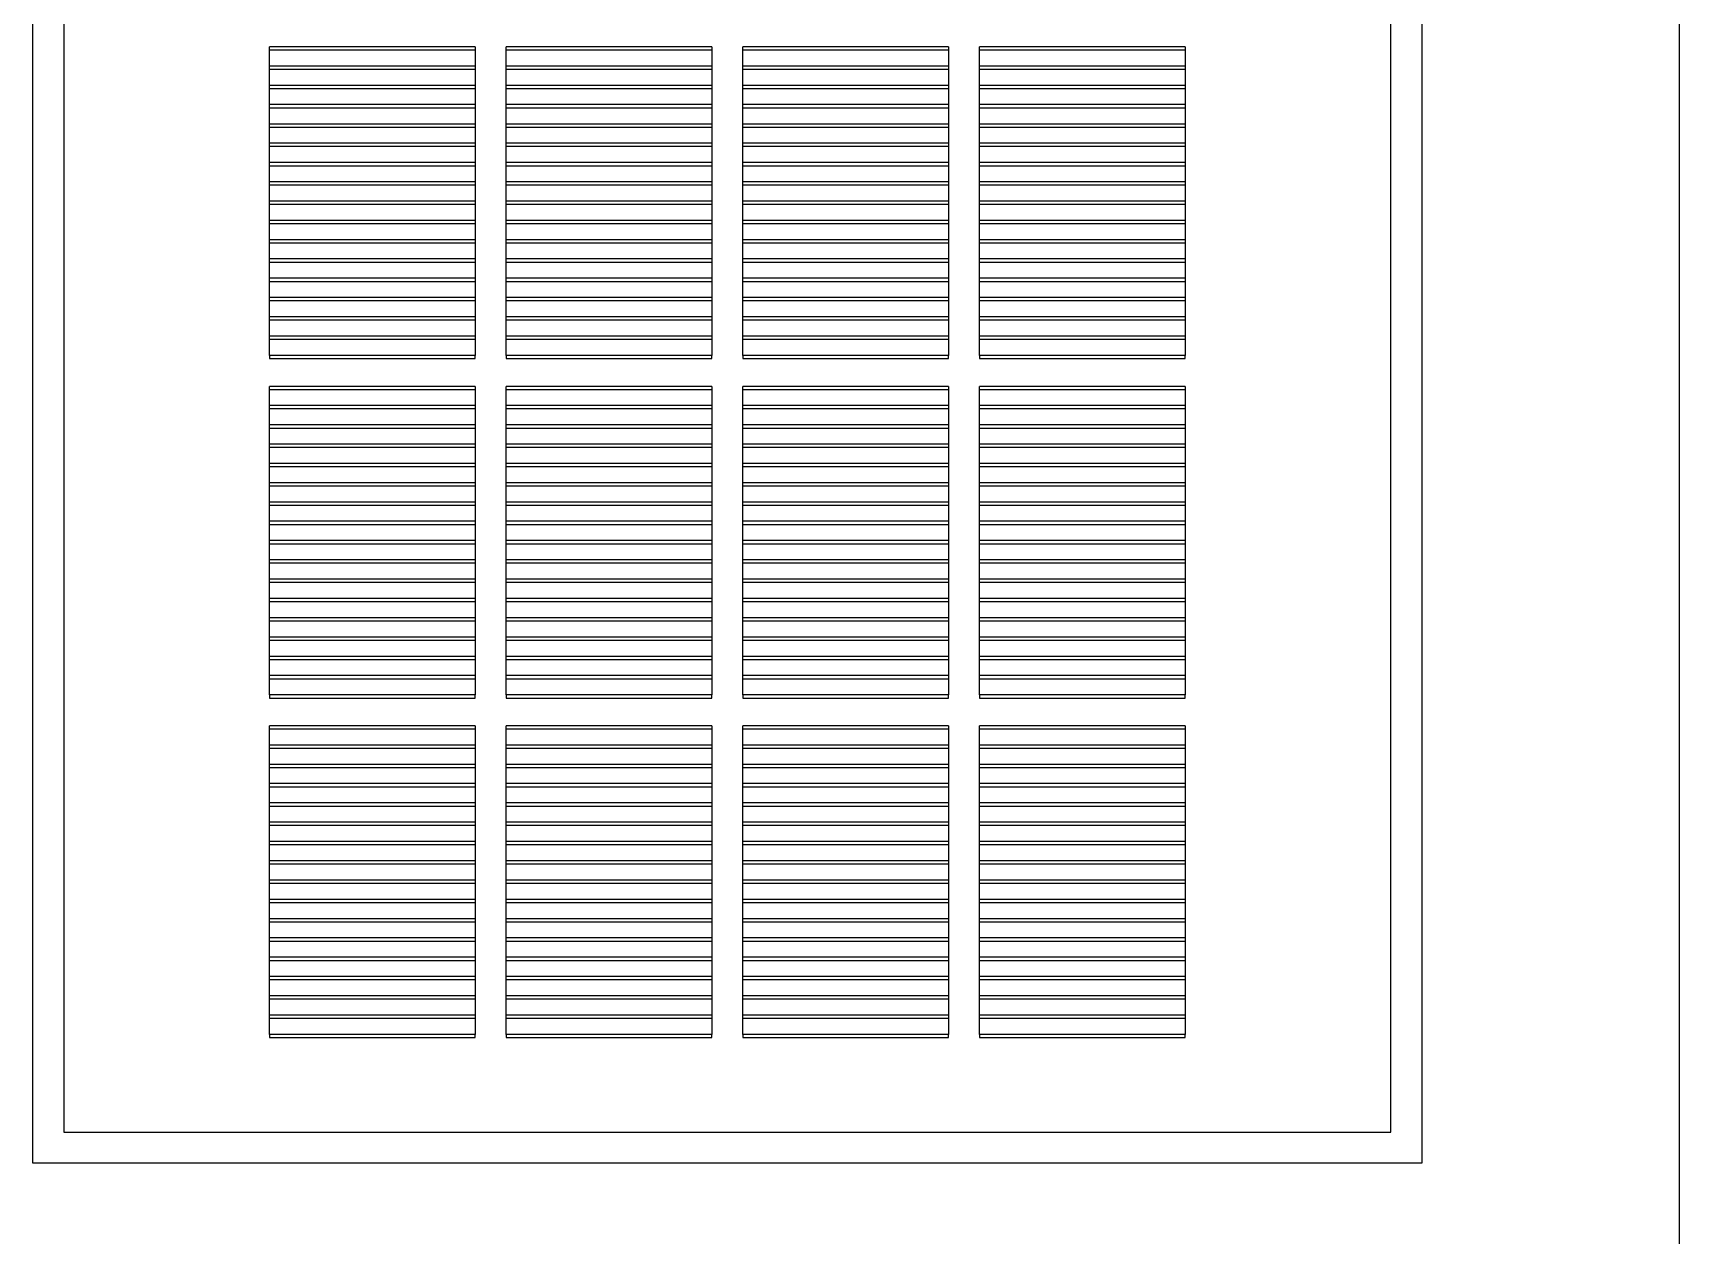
# Model space of a CAD drawing. Extents: x -35 to 41, y -65 to 61.
# Drawn here: x 0.91 to 16.91, y -22.19 to -10.51 of the extents above; entities that cross this region are included whole.
import ezdxf

# ---------------------------------------------------------------- set-up
doc = ezdxf.new("R2010")
doc.units = 0
doc.layers.get('0').update_dxf_attribs({"linetype": 'CONTINUOUS'})

msp = doc.modelspace()

# ---------------------------------------------------------------- linework, layer by layer
for p, q in [((16.911, 16.508), (16.911, -23.492)), ((0.911, -21.492), (0.911, 0.508)), ((14.411, 0.508), (14.411, -21.492)), ((1.211, 0.208), (1.211, -21.192)), ((14.111, -21.192), (14.111, 0.208)), ((5.211, -10.642), (3.211, -10.642)), ((3.211, -10.672), (3.211, -10.642)), ((3.211, -10.829), (3.211, -10.672)), ((3.211, -10.672), (5.211, -10.672)), ((5.211, -10.642), (5.211, -10.672)), ((5.211, -10.672), (5.211, -10.829)), ((5.511, -10.672), (5.511, -10.642)), ((7.511, -10.642), (5.511, -10.642)), ((5.511, -10.672), (7.511, -10.672)), ((5.511, -10.829), (5.511, -10.672)), ((7.511, -10.642), (7.511, -10.672)), ((7.511, -10.672), (7.511, -10.829)), ((9.811, -10.642), (7.811, -10.642)), ((7.811, -10.672), (7.811, -10.642)), ((7.811, -10.829), (7.811, -10.672)), ((7.811, -10.672), (9.811, -10.672)), ((9.811, -10.642), (9.811, -10.672)), ((9.811, -10.672), (9.811, -10.829)), ((12.111, -10.642), (10.111, -10.642)), ((10.111, -10.672), (10.111, -10.642)), ((10.111, -10.672), (12.111, -10.672)), ((10.111, -10.829), (10.111, -10.672)), ((12.111, -10.642), (12.111, -10.672)), ((12.111, -10.672), (12.111, -10.829)), ((3.211, -10.859), (3.211, -10.829)), ((5.211, -10.829), (3.211, -10.829)), ((3.211, -10.859), (5.211, -10.859)), ((3.211, -11.017), (3.211, -10.859)), ((5.211, -10.829), (5.211, -10.859)), ((5.211, -10.859), (5.211, -11.017)), ((5.511, -10.859), (5.511, -10.829)), ((7.511, -10.829), (5.511, -10.829)), ((5.511, -10.859), (7.511, -10.859)), ((5.511, -11.017), (5.511, -10.859)), ((7.511, -10.829), (7.511, -10.859)), ((7.511, -10.859), (7.511, -11.017)), ((9.811, -10.829), (7.811, -10.829)), ((7.811, -10.859), (7.811, -10.829)), ((7.811, -10.859), (9.811, -10.859)), ((7.811, -11.017), (7.811, -10.859)), ((9.811, -10.829), (9.811, -10.859)), ((9.811, -10.859), (9.811, -11.017)), ((12.111, -10.829), (10.111, -10.829)), ((10.111, -10.859), (10.111, -10.829)), ((10.111, -11.017), (10.111, -10.859)), ((10.111, -10.859), (12.111, -10.859)), ((12.111, -10.829), (12.111, -10.859)), ((12.111, -10.859), (12.111, -11.017)), ((5.211, -11.017), (3.211, -11.017)), ((3.211, -11.047), (3.211, -11.017)), ((5.211, -11.017), (5.211, -11.047)), ((5.511, -11.047), (5.511, -11.017)), ((7.511, -11.017), (5.511, -11.017)), ((7.511, -11.017), (7.511, -11.047)), ((7.811, -11.047), (7.811, -11.017)), ((9.811, -11.017), (7.811, -11.017)), ((9.811, -11.017), (9.811, -11.047)), ((12.111, -11.017), (10.111, -11.017)), ((10.111, -11.047), (10.111, -11.017)), ((12.111, -11.017), (12.111, -11.047)), ((3.211, -11.204), (3.211, -11.047)), ((3.211, -11.047), (5.211, -11.047)), ((5.211, -11.047), (5.211, -11.204)), ((5.511, -11.047), (7.511, -11.047)), ((5.511, -11.204), (5.511, -11.047)), ((7.511, -11.047), (7.511, -11.204)), ((7.811, -11.204), (7.811, -11.047)), ((7.811, -11.047), (9.811, -11.047)), ((9.811, -11.047), (9.811, -11.204)), ((10.111, -11.204), (10.111, -11.047)), ((10.111, -11.047), (12.111, -11.047)), ((12.111, -11.047), (12.111, -11.204)), ((3.211, -11.234), (3.211, -11.204)), ((5.211, -11.204), (3.211, -11.204)), ((3.211, -11.234), (5.211, -11.234)), ((3.211, -11.392), (3.211, -11.234)), ((5.211, -11.204), (5.211, -11.234)), ((5.211, -11.234), (5.211, -11.392)), ((7.511, -11.204), (5.511, -11.204)), ((5.511, -11.234), (5.511, -11.204)), ((5.511, -11.234), (7.511, -11.234)), ((5.511, -11.392), (5.511, -11.234)), ((7.511, -11.204), (7.511, -11.234)), ((7.511, -11.234), (7.511, -11.392)), ((9.811, -11.204), (7.811, -11.204)), ((7.811, -11.234), (7.811, -11.204)), ((7.811, -11.392), (7.811, -11.234)), ((7.811, -11.234), (9.811, -11.234)), ((9.811, -11.204), (9.811, -11.234)), ((9.811, -11.234), (9.811, -11.392)), ((10.111, -11.234), (10.111, -11.204)), ((12.111, -11.204), (10.111, -11.204)), ((10.111, -11.234), (12.111, -11.234)), ((10.111, -11.392), (10.111, -11.234)), ((12.111, -11.204), (12.111, -11.234)), ((12.111, -11.234), (12.111, -11.392)), ((5.211, -11.392), (3.211, -11.392)), ((3.211, -11.422), (3.211, -11.392)), ((3.211, -11.422), (5.211, -11.422)), ((3.211, -11.579), (3.211, -11.422)), ((5.211, -11.392), (5.211, -11.422)), ((5.211, -11.422), (5.211, -11.579)), ((7.511, -11.392), (5.511, -11.392)), ((5.511, -11.422), (5.511, -11.392)), ((5.511, -11.422), (7.511, -11.422)), ((5.511, -11.579), (5.511, -11.422)), ((7.511, -11.392), (7.511, -11.422)), ((7.511, -11.422), (7.511, -11.579)), ((7.811, -11.422), (7.811, -11.392)), ((9.811, -11.392), (7.811, -11.392)), ((7.811, -11.422), (9.811, -11.422)), ((7.811, -11.579), (7.811, -11.422)), ((9.811, -11.392), (9.811, -11.422)), ((9.811, -11.422), (9.811, -11.579)), ((10.111, -11.422), (10.111, -11.392)), ((12.111, -11.392), (10.111, -11.392)), ((10.111, -11.422), (12.111, -11.422)), ((10.111, -11.579), (10.111, -11.422)), ((12.111, -11.392), (12.111, -11.422)), ((12.111, -11.422), (12.111, -11.579)), ((3.211, -11.609), (3.211, -11.579)), ((5.211, -11.579), (3.211, -11.579)), ((3.211, -11.609), (5.211, -11.609)), ((3.211, -11.767), (3.211, -11.609)), ((5.211, -11.579), (5.211, -11.609)), ((5.211, -11.609), (5.211, -11.767)), ((7.511, -11.579), (5.511, -11.579)), ((5.511, -11.609), (5.511, -11.579)), ((5.511, -11.609), (7.511, -11.609)), ((5.511, -11.767), (5.511, -11.609)), ((7.511, -11.579), (7.511, -11.609)), ((7.511, -11.609), (7.511, -11.767)), ((7.811, -11.609), (7.811, -11.579)), ((9.811, -11.579), (7.811, -11.579)), ((7.811, -11.609), (9.811, -11.609)), ((7.811, -11.767), (7.811, -11.609)), ((9.811, -11.579), (9.811, -11.609)), ((9.811, -11.609), (9.811, -11.767)), ((10.111, -11.609), (10.111, -11.579)), ((12.111, -11.579), (10.111, -11.579)), ((10.111, -11.609), (12.111, -11.609)), ((10.111, -11.767), (10.111, -11.609)), ((12.111, -11.579), (12.111, -11.609)), ((12.111, -11.609), (12.111, -11.767)), ((5.211, -11.767), (3.211, -11.767)), ((3.211, -11.797), (3.211, -11.767)), ((3.211, -11.954), (3.211, -11.797)), ((3.211, -11.797), (5.211, -11.797)), ((5.211, -11.767), (5.211, -11.797)), ((5.211, -11.797), (5.211, -11.954)), ((7.511, -11.767), (5.511, -11.767)), ((5.511, -11.797), (5.511, -11.767)), ((5.511, -11.797), (7.511, -11.797)), ((5.511, -11.954), (5.511, -11.797)), ((7.511, -11.767), (7.511, -11.797)), ((7.511, -11.797), (7.511, -11.954)), ((9.811, -11.767), (7.811, -11.767)), ((7.811, -11.797), (7.811, -11.767)), ((7.811, -11.797), (9.811, -11.797)), ((7.811, -11.954), (7.811, -11.797)), ((9.811, -11.767), (9.811, -11.797)), ((9.811, -11.797), (9.811, -11.954)), ((12.111, -11.767), (10.111, -11.767)), ((10.111, -11.797), (10.111, -11.767)), ((10.111, -11.797), (12.111, -11.797)), ((10.111, -11.954), (10.111, -11.797)), ((12.111, -11.767), (12.111, -11.797)), ((12.111, -11.797), (12.111, -11.954)), ((3.211, -11.984), (3.211, -11.954)), ((5.211, -11.954), (3.211, -11.954)), ((3.211, -11.984), (5.211, -11.984)), ((3.211, -12.142), (3.211, -11.984)), ((5.211, -11.954), (5.211, -11.984)), ((5.211, -11.984), (5.211, -12.142)), ((7.511, -11.954), (5.511, -11.954)), ((5.511, -11.984), (5.511, -11.954)), ((5.511, -11.984), (7.511, -11.984)), ((5.511, -12.142), (5.511, -11.984)), ((7.511, -11.954), (7.511, -11.984)), ((7.511, -11.984), (7.511, -12.142)), ((9.811, -11.954), (7.811, -11.954)), ((7.811, -11.984), (7.811, -11.954)), ((7.811, -12.142), (7.811, -11.984)), ((7.811, -11.984), (9.811, -11.984)), ((9.811, -11.954), (9.811, -11.984)), ((9.811, -11.984), (9.811, -12.142)), ((12.111, -11.954), (10.111, -11.954)), ((10.111, -11.984), (10.111, -11.954)), ((10.111, -12.142), (10.111, -11.984)), ((10.111, -11.984), (12.111, -11.984)), ((12.111, -11.954), (12.111, -11.984)), ((12.111, -11.984), (12.111, -12.142)), ((3.211, -12.172), (3.211, -12.142)), ((5.211, -12.142), (3.211, -12.142)), ((5.211, -12.142), (5.211, -12.172)), ((7.511, -12.142), (5.511, -12.142)), ((5.511, -12.172), (5.511, -12.142)), ((7.511, -12.142), (7.511, -12.172)), ((7.811, -12.172), (7.811, -12.142)), ((9.811, -12.142), (7.811, -12.142)), ((9.811, -12.142), (9.811, -12.172)), ((10.111, -12.172), (10.111, -12.142)), ((12.111, -12.142), (10.111, -12.142)), ((12.111, -12.142), (12.111, -12.172)), ((3.211, -12.329), (3.211, -12.172)), ((3.211, -12.172), (5.211, -12.172)), ((5.211, -12.172), (5.211, -12.329)), ((5.511, -12.172), (7.511, -12.172)), ((5.511, -12.329), (5.511, -12.172)), ((7.511, -12.172), (7.511, -12.329)), ((7.811, -12.329), (7.811, -12.172)), ((7.811, -12.172), (9.811, -12.172)), ((9.811, -12.172), (9.811, -12.329)), ((10.111, -12.329), (10.111, -12.172)), ((10.111, -12.172), (12.111, -12.172)), ((12.111, -12.172), (12.111, -12.329)), ((3.211, -12.359), (3.211, -12.329)), ((5.211, -12.329), (3.211, -12.329)), ((3.211, -12.359), (5.211, -12.359)), ((3.211, -12.517), (3.211, -12.359)), ((5.211, -12.329), (5.211, -12.359)), ((5.211, -12.359), (5.211, -12.517)), ((7.511, -12.329), (5.511, -12.329)), ((5.511, -12.359), (5.511, -12.329)), ((5.511, -12.359), (7.511, -12.359)), ((5.511, -12.517), (5.511, -12.359)), ((7.511, -12.329), (7.511, -12.359)), ((7.511, -12.359), (7.511, -12.517)), ((7.811, -12.359), (7.811, -12.329)), ((9.811, -12.329), (7.811, -12.329)), ((7.811, -12.359), (9.811, -12.359)), ((7.811, -12.517), (7.811, -12.359)), ((9.811, -12.329), (9.811, -12.359)), ((9.811, -12.359), (9.811, -12.517)), ((10.111, -12.359), (10.111, -12.329)), ((12.111, -12.329), (10.111, -12.329)), ((10.111, -12.359), (12.111, -12.359)), ((10.111, -12.517), (10.111, -12.359)), ((12.111, -12.329), (12.111, -12.359)), ((12.111, -12.359), (12.111, -12.517)), ((3.211, -12.547), (3.211, -12.517)), ((5.211, -12.517), (3.211, -12.517)), ((3.211, -12.547), (5.211, -12.547)), ((3.211, -12.704), (3.211, -12.547)), ((5.211, -12.517), (5.211, -12.547)), ((5.211, -12.547), (5.211, -12.704)), ((5.511, -12.547), (5.511, -12.517)), ((7.511, -12.517), (5.511, -12.517)), ((5.511, -12.547), (7.511, -12.547)), ((5.511, -12.704), (5.511, -12.547)), ((7.511, -12.517), (7.511, -12.547)), ((7.511, -12.547), (7.511, -12.704)), ((7.811, -12.547), (7.811, -12.517)), ((9.811, -12.517), (7.811, -12.517)), ((7.811, -12.547), (9.811, -12.547)), ((7.811, -12.704), (7.811, -12.547)), ((9.811, -12.517), (9.811, -12.547)), ((9.811, -12.547), (9.811, -12.704)), ((10.111, -12.547), (10.111, -12.517)), ((12.111, -12.517), (10.111, -12.517)), ((10.111, -12.547), (12.111, -12.547)), ((10.111, -12.704), (10.111, -12.547)), ((12.111, -12.517), (12.111, -12.547)), ((12.111, -12.547), (12.111, -12.704)), ((3.211, -12.734), (3.211, -12.704)), ((5.211, -12.704), (3.211, -12.704)), ((3.211, -12.892), (3.211, -12.734)), ((3.211, -12.734), (5.211, -12.734)), ((5.211, -12.704), (5.211, -12.734)), ((5.211, -12.734), (5.211, -12.892)), ((5.511, -12.734), (5.511, -12.704)), ((7.511, -12.704), (5.511, -12.704)), ((5.511, -12.734), (7.511, -12.734)), ((5.511, -12.892), (5.511, -12.734)), ((7.511, -12.704), (7.511, -12.734)), ((7.511, -12.734), (7.511, -12.892)), ((9.811, -12.704), (7.811, -12.704)), ((7.811, -12.734), (7.811, -12.704)), ((7.811, -12.892), (7.811, -12.734)), ((7.811, -12.734), (9.811, -12.734)), ((9.811, -12.704), (9.811, -12.734)), ((9.811, -12.734), (9.811, -12.892)), ((12.111, -12.704), (10.111, -12.704)), ((10.111, -12.734), (10.111, -12.704)), ((10.111, -12.892), (10.111, -12.734)), ((10.111, -12.734), (12.111, -12.734)), ((12.111, -12.704), (12.111, -12.734)), ((12.111, -12.734), (12.111, -12.892)), ((3.211, -12.922), (3.211, -12.892)), ((5.211, -12.892), (3.211, -12.892)), ((3.211, -13.079), (3.211, -12.922)), ((3.211, -12.922), (5.211, -12.922)), ((5.211, -12.892), (5.211, -12.922)), ((5.211, -12.922), (5.211, -13.079)), ((5.511, -12.922), (5.511, -12.892)), ((7.511, -12.892), (5.511, -12.892)), ((5.511, -12.922), (7.511, -12.922)), ((5.511, -13.079), (5.511, -12.922)), ((7.511, -12.892), (7.511, -12.922)), ((7.511, -12.922), (7.511, -13.079)), ((9.811, -12.892), (7.811, -12.892)), ((7.811, -12.922), (7.811, -12.892)), ((7.811, -13.079), (7.811, -12.922)), ((7.811, -12.922), (9.811, -12.922)), ((9.811, -12.892), (9.811, -12.922)), ((9.811, -12.922), (9.811, -13.079)), ((10.111, -12.922), (10.111, -12.892)), ((12.111, -12.892), (10.111, -12.892)), ((10.111, -13.079), (10.111, -12.922)), ((10.111, -12.922), (12.111, -12.922)), ((12.111, -12.892), (12.111, -12.922)), ((12.111, -12.922), (12.111, -13.079)), ((5.211, -13.079), (3.211, -13.079)), ((3.211, -13.109), (3.211, -13.079)), ((3.211, -13.267), (3.211, -13.109)), ((3.211, -13.109), (5.211, -13.109)), ((5.211, -13.079), (5.211, -13.109)), ((5.211, -13.109), (5.211, -13.267)), ((7.511, -13.079), (5.511, -13.079)), ((5.511, -13.109), (5.511, -13.079)), ((5.511, -13.109), (7.511, -13.109)), ((5.511, -13.267), (5.511, -13.109)), ((7.511, -13.079), (7.511, -13.109)), ((7.511, -13.109), (7.511, -13.267)), ((9.811, -13.079), (7.811, -13.079)), ((7.811, -13.109), (7.811, -13.079)), ((7.811, -13.267), (7.811, -13.109)), ((7.811, -13.109), (9.811, -13.109)), ((9.811, -13.079), (9.811, -13.109)), ((9.811, -13.109), (9.811, -13.267)), ((10.111, -13.109), (10.111, -13.079)), ((12.111, -13.079), (10.111, -13.079)), ((10.111, -13.109), (12.111, -13.109)), ((10.111, -13.267), (10.111, -13.109)), ((12.111, -13.079), (12.111, -13.109)), ((12.111, -13.109), (12.111, -13.267)), ((3.211, -13.297), (3.211, -13.267)), ((5.211, -13.267), (3.211, -13.267)), ((5.211, -13.267), (5.211, -13.297)), ((7.511, -13.267), (5.511, -13.267)), ((5.511, -13.297), (5.511, -13.267)), ((7.511, -13.267), (7.511, -13.297)), ((9.811, -13.267), (7.811, -13.267)), ((7.811, -13.297), (7.811, -13.267)), ((9.811, -13.267), (9.811, -13.297)), ((12.111, -13.267), (10.111, -13.267)), ((10.111, -13.297), (10.111, -13.267)), ((12.111, -13.267), (12.111, -13.297)), ((3.211, -13.454), (3.211, -13.297)), ((3.211, -13.297), (5.211, -13.297)), ((5.211, -13.297), (5.211, -13.454)), ((5.511, -13.297), (7.511, -13.297)), ((5.511, -13.454), (5.511, -13.297)), ((7.511, -13.297), (7.511, -13.454)), ((7.811, -13.454), (7.811, -13.297)), ((7.811, -13.297), (9.811, -13.297)), ((9.811, -13.297), (9.811, -13.454)), ((10.111, -13.297), (12.111, -13.297)), ((10.111, -13.454), (10.111, -13.297)), ((12.111, -13.297), (12.111, -13.454)), ((3.211, -13.484), (3.211, -13.454)), ((5.211, -13.454), (3.211, -13.454)), ((3.211, -13.484), (5.211, -13.484)), ((3.211, -13.642), (3.211, -13.484)), ((5.211, -13.454), (5.211, -13.484)), ((5.211, -13.484), (5.211, -13.642)), ((5.511, -13.484), (5.511, -13.454)), ((7.511, -13.454), (5.511, -13.454)), ((5.511, -13.484), (7.511, -13.484)), ((5.511, -13.642), (5.511, -13.484)), ((7.511, -13.454), (7.511, -13.484)), ((7.511, -13.484), (7.511, -13.642)), ((7.811, -13.484), (7.811, -13.454)), ((9.811, -13.454), (7.811, -13.454)), ((7.811, -13.484), (9.811, -13.484)), ((7.811, -13.642), (7.811, -13.484)), ((9.811, -13.454), (9.811, -13.484)), ((9.811, -13.484), (9.811, -13.642)), ((10.111, -13.484), (10.111, -13.454)), ((12.111, -13.454), (10.111, -13.454)), ((10.111, -13.484), (12.111, -13.484)), ((10.111, -13.642), (10.111, -13.484)), ((12.111, -13.454), (12.111, -13.484)), ((12.111, -13.484), (12.111, -13.642)), ((5.211, -13.642), (3.211, -13.642)), ((3.211, -13.642), (3.211, -13.672)), ((3.211, -13.672), (5.211, -13.672)), ((5.211, -13.672), (5.211, -13.642)), ((7.511, -13.642), (5.511, -13.642)), ((5.511, -13.642), (5.511, -13.672)), ((5.511, -13.672), (7.511, -13.672)), ((7.511, -13.672), (7.511, -13.642)), ((7.811, -13.642), (7.811, -13.672)), ((9.811, -13.642), (7.811, -13.642)), ((7.811, -13.672), (9.811, -13.672)), ((9.811, -13.672), (9.811, -13.642)), ((12.111, -13.642), (10.111, -13.642)), ((10.111, -13.642), (10.111, -13.672)), ((10.111, -13.672), (12.111, -13.672)), ((12.111, -13.672), (12.111, -13.642)), ((5.211, -13.942), (3.211, -13.942)), ((3.211, -13.972), (3.211, -13.942)), ((3.211, -14.129), (3.211, -13.972)), ((3.211, -13.972), (5.211, -13.972)), ((5.211, -13.942), (5.211, -13.972)), ((5.211, -13.972), (5.211, -14.129)), ((5.511, -13.972), (5.511, -13.942)), ((7.511, -13.942), (5.511, -13.942)), ((5.511, -13.972), (7.511, -13.972)), ((5.511, -14.129), (5.511, -13.972)), ((7.511, -13.942), (7.511, -13.972)), ((7.511, -13.972), (7.511, -14.129)), ((9.811, -13.942), (7.811, -13.942)), ((7.811, -13.972), (7.811, -13.942)), ((7.811, -13.972), (9.811, -13.972)), ((7.811, -14.129), (7.811, -13.972)), ((9.811, -13.942), (9.811, -13.972)), ((9.811, -13.972), (9.811, -14.129)), ((12.111, -13.942), (10.111, -13.942)), ((10.111, -13.972), (10.111, -13.942)), ((10.111, -14.129), (10.111, -13.972)), ((10.111, -13.972), (12.111, -13.972)), ((12.111, -13.942), (12.111, -13.972)), ((12.111, -13.972), (12.111, -14.129)), ((5.211, -14.129), (3.211, -14.129)), ((3.211, -14.159), (3.211, -14.129)), ((3.211, -14.159), (5.211, -14.159)), ((3.211, -14.317), (3.211, -14.159)), ((5.211, -14.129), (5.211, -14.159)), ((5.211, -14.159), (5.211, -14.317)), ((7.511, -14.129), (5.511, -14.129)), ((5.511, -14.159), (5.511, -14.129)), ((5.511, -14.159), (7.511, -14.159)), ((5.511, -14.317), (5.511, -14.159)), ((7.511, -14.129), (7.511, -14.159)), ((7.511, -14.159), (7.511, -14.317)), ((9.811, -14.129), (7.811, -14.129)), ((7.811, -14.159), (7.811, -14.129)), ((7.811, -14.317), (7.811, -14.159)), ((7.811, -14.159), (9.811, -14.159)), ((9.811, -14.129), (9.811, -14.159)), ((9.811, -14.159), (9.811, -14.317)), ((12.111, -14.129), (10.111, -14.129)), ((10.111, -14.159), (10.111, -14.129)), ((10.111, -14.159), (12.111, -14.159)), ((10.111, -14.317), (10.111, -14.159)), ((12.111, -14.129), (12.111, -14.159)), ((12.111, -14.159), (12.111, -14.317)), ((3.211, -14.347), (3.211, -14.317)), ((5.211, -14.317), (3.211, -14.317)), ((3.211, -14.504), (3.211, -14.347)), ((3.211, -14.347), (5.211, -14.347)), ((5.211, -14.317), (5.211, -14.347)), ((5.211, -14.347), (5.211, -14.504)), ((5.511, -14.347), (5.511, -14.317)), ((7.511, -14.317), (5.511, -14.317)), ((5.511, -14.347), (7.511, -14.347)), ((5.511, -14.504), (5.511, -14.347)), ((7.511, -14.317), (7.511, -14.347)), ((7.511, -14.347), (7.511, -14.504)), ((9.811, -14.317), (7.811, -14.317)), ((7.811, -14.347), (7.811, -14.317)), ((7.811, -14.504), (7.811, -14.347)), ((7.811, -14.347), (9.811, -14.347)), ((9.811, -14.317), (9.811, -14.347)), ((9.811, -14.347), (9.811, -14.504)), ((10.111, -14.347), (10.111, -14.317)), ((12.111, -14.317), (10.111, -14.317)), ((10.111, -14.504), (10.111, -14.347)), ((10.111, -14.347), (12.111, -14.347)), ((12.111, -14.317), (12.111, -14.347)), ((12.111, -14.347), (12.111, -14.504)), ((3.211, -14.534), (3.211, -14.504)), ((5.211, -14.504), (3.211, -14.504)), ((3.211, -14.692), (3.211, -14.534)), ((3.211, -14.534), (5.211, -14.534)), ((5.211, -14.504), (5.211, -14.534)), ((5.211, -14.534), (5.211, -14.692)), ((7.511, -14.504), (5.511, -14.504)), ((5.511, -14.534), (5.511, -14.504)), ((5.511, -14.534), (7.511, -14.534)), ((5.511, -14.692), (5.511, -14.534)), ((7.511, -14.504), (7.511, -14.534)), ((7.511, -14.534), (7.511, -14.692)), ((9.811, -14.504), (7.811, -14.504)), ((7.811, -14.534), (7.811, -14.504)), ((7.811, -14.534), (9.811, -14.534)), ((7.811, -14.692), (7.811, -14.534)), ((9.811, -14.504), (9.811, -14.534)), ((9.811, -14.534), (9.811, -14.692)), ((12.111, -14.504), (10.111, -14.504)), ((10.111, -14.534), (10.111, -14.504)), ((10.111, -14.692), (10.111, -14.534)), ((10.111, -14.534), (12.111, -14.534)), ((12.111, -14.504), (12.111, -14.534)), ((12.111, -14.534), (12.111, -14.692)), ((3.211, -14.722), (3.211, -14.692)), ((5.211, -14.692), (3.211, -14.692)), ((5.211, -14.692), (5.211, -14.722)), ((7.511, -14.692), (5.511, -14.692)), ((5.511, -14.722), (5.511, -14.692)), ((7.511, -14.692), (7.511, -14.722)), ((7.811, -14.722), (7.811, -14.692)), ((9.811, -14.692), (7.811, -14.692)), ((9.811, -14.692), (9.811, -14.722)), ((10.111, -14.722), (10.111, -14.692)), ((12.111, -14.692), (10.111, -14.692)), ((12.111, -14.692), (12.111, -14.722)), ((3.211, -14.722), (5.211, -14.722)), ((3.211, -14.879), (3.211, -14.722)), ((3.211, -14.909), (3.211, -14.879)), ((5.211, -14.879), (3.211, -14.879)), ((5.211, -14.722), (5.211, -14.879)), ((5.211, -14.879), (5.211, -14.909)), ((5.511, -14.722), (7.511, -14.722)), ((5.511, -14.879), (5.511, -14.722)), ((5.511, -14.909), (5.511, -14.879)), ((7.511, -14.879), (5.511, -14.879)), ((7.511, -14.722), (7.511, -14.879)), ((7.511, -14.879), (7.511, -14.909)), ((7.811, -14.722), (9.811, -14.722)), ((7.811, -14.879), (7.811, -14.722)), ((7.811, -14.909), (7.811, -14.879)), ((9.811, -14.879), (7.811, -14.879)), ((9.811, -14.722), (9.811, -14.879)), ((9.811, -14.879), (9.811, -14.909)), ((10.111, -14.722), (12.111, -14.722)), ((10.111, -14.879), (10.111, -14.722)), ((10.111, -14.909), (10.111, -14.879)), ((12.111, -14.879), (10.111, -14.879)), ((12.111, -14.722), (12.111, -14.879)), ((12.111, -14.879), (12.111, -14.909)), ((3.211, -15.067), (3.211, -14.909)), ((3.211, -14.909), (5.211, -14.909)), ((5.211, -14.909), (5.211, -15.067)), ((5.511, -14.909), (7.511, -14.909)), ((5.511, -15.067), (5.511, -14.909)), ((7.511, -14.909), (7.511, -15.067)), ((7.811, -14.909), (9.811, -14.909)), ((7.811, -15.067), (7.811, -14.909)), ((9.811, -14.909), (9.811, -15.067)), ((10.111, -14.909), (12.111, -14.909)), ((10.111, -15.067), (10.111, -14.909)), ((12.111, -14.909), (12.111, -15.067)), ((5.211, -15.067), (3.211, -15.067)), ((3.211, -15.097), (3.211, -15.067)), ((3.211, -15.254), (3.211, -15.097)), ((3.211, -15.097), (5.211, -15.097)), ((5.211, -15.067), (5.211, -15.097)), ((5.211, -15.097), (5.211, -15.254)), ((7.511, -15.067), (5.511, -15.067)), ((5.511, -15.097), (5.511, -15.067)), ((5.511, -15.097), (7.511, -15.097)), ((5.511, -15.254), (5.511, -15.097)), ((7.511, -15.067), (7.511, -15.097)), ((7.511, -15.097), (7.511, -15.254)), ((9.811, -15.067), (7.811, -15.067)), ((7.811, -15.097), (7.811, -15.067)), ((7.811, -15.254), (7.811, -15.097)), ((7.811, -15.097), (9.811, -15.097)), ((9.811, -15.067), (9.811, -15.097)), ((9.811, -15.097), (9.811, -15.254)), ((12.111, -15.067), (10.111, -15.067)), ((10.111, -15.097), (10.111, -15.067)), ((10.111, -15.097), (12.111, -15.097)), ((10.111, -15.254), (10.111, -15.097)), ((12.111, -15.067), (12.111, -15.097)), ((12.111, -15.097), (12.111, -15.254)), ((5.211, -15.254), (3.211, -15.254)), ((3.211, -15.284), (3.211, -15.254)), ((3.211, -15.284), (5.211, -15.284)), ((3.211, -15.442), (3.211, -15.284)), ((5.211, -15.254), (5.211, -15.284)), ((5.211, -15.284), (5.211, -15.442)), ((7.511, -15.254), (5.511, -15.254)), ((5.511, -15.284), (5.511, -15.254)), ((5.511, -15.284), (7.511, -15.284)), ((5.511, -15.442), (5.511, -15.284)), ((7.511, -15.254), (7.511, -15.284)), ((7.511, -15.284), (7.511, -15.442)), ((9.811, -15.254), (7.811, -15.254)), ((7.811, -15.284), (7.811, -15.254)), ((7.811, -15.442), (7.811, -15.284)), ((7.811, -15.284), (9.811, -15.284)), ((9.811, -15.254), (9.811, -15.284)), ((9.811, -15.284), (9.811, -15.442)), ((12.111, -15.254), (10.111, -15.254)), ((10.111, -15.284), (10.111, -15.254)), ((10.111, -15.442), (10.111, -15.284)), ((10.111, -15.284), (12.111, -15.284)), ((12.111, -15.254), (12.111, -15.284)), ((12.111, -15.284), (12.111, -15.442)), ((5.211, -15.442), (3.211, -15.442)), ((3.211, -15.472), (3.211, -15.442)), ((3.211, -15.629), (3.211, -15.472)), ((3.211, -15.472), (5.211, -15.472)), ((5.211, -15.442), (5.211, -15.472)), ((5.211, -15.472), (5.211, -15.629)), ((5.511, -15.472), (5.511, -15.442)), ((7.511, -15.442), (5.511, -15.442)), ((5.511, -15.472), (7.511, -15.472)), ((5.511, -15.629), (5.511, -15.472)), ((7.511, -15.442), (7.511, -15.472)), ((7.511, -15.472), (7.511, -15.629)), ((7.811, -15.472), (7.811, -15.442)), ((9.811, -15.442), (7.811, -15.442)), ((7.811, -15.629), (7.811, -15.472)), ((7.811, -15.472), (9.811, -15.472)), ((9.811, -15.442), (9.811, -15.472)), ((9.811, -15.472), (9.811, -15.629)), ((10.111, -15.472), (10.111, -15.442)), ((12.111, -15.442), (10.111, -15.442)), ((10.111, -15.629), (10.111, -15.472)), ((10.111, -15.472), (12.111, -15.472)), ((12.111, -15.442), (12.111, -15.472)), ((12.111, -15.472), (12.111, -15.629)), ((5.211, -15.629), (3.211, -15.629)), ((3.211, -15.659), (3.211, -15.629)), ((3.211, -15.659), (5.211, -15.659)), ((3.211, -15.817), (3.211, -15.659)), ((5.211, -15.629), (5.211, -15.659)), ((5.211, -15.659), (5.211, -15.817)), ((7.511, -15.629), (5.511, -15.629)), ((5.511, -15.659), (5.511, -15.629)), ((5.511, -15.659), (7.511, -15.659)), ((5.511, -15.817), (5.511, -15.659)), ((7.511, -15.629), (7.511, -15.659)), ((7.511, -15.659), (7.511, -15.817)), ((7.811, -15.659), (7.811, -15.629)), ((9.811, -15.629), (7.811, -15.629)), ((7.811, -15.659), (9.811, -15.659)), ((7.811, -15.817), (7.811, -15.659)), ((9.811, -15.629), (9.811, -15.659)), ((9.811, -15.659), (9.811, -15.817)), ((10.111, -15.659), (10.111, -15.629)), ((12.111, -15.629), (10.111, -15.629)), ((10.111, -15.659), (12.111, -15.659)), ((10.111, -15.817), (10.111, -15.659)), ((12.111, -15.629), (12.111, -15.659)), ((12.111, -15.659), (12.111, -15.817)), ((3.211, -15.847), (3.211, -15.817)), ((5.211, -15.817), (3.211, -15.817)), ((5.211, -15.817), (5.211, -15.847)), ((5.511, -15.847), (5.511, -15.817)), ((7.511, -15.817), (5.511, -15.817)), ((7.511, -15.817), (7.511, -15.847)), ((7.811, -15.847), (7.811, -15.817)), ((9.811, -15.817), (7.811, -15.817)), ((9.811, -15.817), (9.811, -15.847)), ((10.111, -15.847), (10.111, -15.817)), ((12.111, -15.817), (10.111, -15.817)), ((12.111, -15.817), (12.111, -15.847)), ((3.211, -15.847), (5.211, -15.847)), ((3.211, -16.004), (3.211, -15.847)), ((5.211, -15.847), (5.211, -16.004)), ((5.511, -15.847), (7.511, -15.847)), ((5.511, -16.004), (5.511, -15.847)), ((7.511, -15.847), (7.511, -16.004)), ((7.811, -15.847), (9.811, -15.847)), ((7.811, -16.004), (7.811, -15.847)), ((9.811, -15.847), (9.811, -16.004)), ((10.111, -15.847), (12.111, -15.847)), ((10.111, -16.004), (10.111, -15.847)), ((12.111, -15.847), (12.111, -16.004)), ((3.211, -16.034), (3.211, -16.004)), ((5.211, -16.004), (3.211, -16.004)), ((3.211, -16.192), (3.211, -16.034)), ((3.211, -16.034), (5.211, -16.034)), ((5.211, -16.004), (5.211, -16.034)), ((5.211, -16.034), (5.211, -16.192)), ((5.511, -16.034), (5.511, -16.004)), ((7.511, -16.004), (5.511, -16.004)), ((5.511, -16.034), (7.511, -16.034)), ((5.511, -16.192), (5.511, -16.034)), ((7.511, -16.004), (7.511, -16.034)), ((7.511, -16.034), (7.511, -16.192)), ((9.811, -16.004), (7.811, -16.004)), ((7.811, -16.034), (7.811, -16.004)), ((7.811, -16.192), (7.811, -16.034)), ((7.811, -16.034), (9.811, -16.034)), ((9.811, -16.004), (9.811, -16.034)), ((9.811, -16.034), (9.811, -16.192)), ((12.111, -16.004), (10.111, -16.004)), ((10.111, -16.034), (10.111, -16.004)), ((10.111, -16.192), (10.111, -16.034)), ((10.111, -16.034), (12.111, -16.034)), ((12.111, -16.004), (12.111, -16.034)), ((12.111, -16.034), (12.111, -16.192)), ((5.211, -16.192), (3.211, -16.192)), ((3.211, -16.222), (3.211, -16.192)), ((3.211, -16.222), (5.211, -16.222)), ((3.211, -16.379), (3.211, -16.222)), ((5.211, -16.192), (5.211, -16.222)), ((5.211, -16.222), (5.211, -16.379)), ((7.511, -16.192), (5.511, -16.192)), ((5.511, -16.222), (5.511, -16.192)), ((5.511, -16.222), (7.511, -16.222)), ((5.511, -16.379), (5.511, -16.222)), ((7.511, -16.192), (7.511, -16.222)), ((7.511, -16.222), (7.511, -16.379)), ((9.811, -16.192), (7.811, -16.192)), ((7.811, -16.222), (7.811, -16.192)), ((7.811, -16.379), (7.811, -16.222)), ((7.811, -16.222), (9.811, -16.222)), ((9.811, -16.192), (9.811, -16.222)), ((9.811, -16.222), (9.811, -16.379)), ((12.111, -16.192), (10.111, -16.192)), ((10.111, -16.222), (10.111, -16.192)), ((10.111, -16.379), (10.111, -16.222)), ((10.111, -16.222), (12.111, -16.222)), ((12.111, -16.192), (12.111, -16.222)), ((12.111, -16.222), (12.111, -16.379)), ((3.211, -16.409), (3.211, -16.379)), ((5.211, -16.379), (3.211, -16.379)), ((3.211, -16.409), (5.211, -16.409)), ((3.211, -16.567), (3.211, -16.409)), ((5.211, -16.379), (5.211, -16.409)), ((5.211, -16.409), (5.211, -16.567)), ((5.511, -16.409), (5.511, -16.379)), ((7.511, -16.379), (5.511, -16.379)), ((5.511, -16.409), (7.511, -16.409)), ((5.511, -16.567), (5.511, -16.409)), ((7.511, -16.379), (7.511, -16.409)), ((7.511, -16.409), (7.511, -16.567)), ((9.811, -16.379), (7.811, -16.379)), ((7.811, -16.409), (7.811, -16.379)), ((7.811, -16.567), (7.811, -16.409)), ((7.811, -16.409), (9.811, -16.409)), ((9.811, -16.379), (9.811, -16.409)), ((9.811, -16.409), (9.811, -16.567)), ((12.111, -16.379), (10.111, -16.379)), ((10.111, -16.409), (10.111, -16.379)), ((10.111, -16.567), (10.111, -16.409)), ((10.111, -16.409), (12.111, -16.409)), ((12.111, -16.379), (12.111, -16.409)), ((12.111, -16.409), (12.111, -16.567)), ((5.211, -16.567), (3.211, -16.567)), ((3.211, -16.597), (3.211, -16.567)), ((3.211, -16.754), (3.211, -16.597)), ((3.211, -16.597), (5.211, -16.597)), ((5.211, -16.567), (5.211, -16.597)), ((5.211, -16.597), (5.211, -16.754)), ((7.511, -16.567), (5.511, -16.567)), ((5.511, -16.597), (5.511, -16.567)), ((5.511, -16.597), (7.511, -16.597)), ((5.511, -16.754), (5.511, -16.597)), ((7.511, -16.567), (7.511, -16.597)), ((7.511, -16.597), (7.511, -16.754)), ((9.811, -16.567), (7.811, -16.567)), ((7.811, -16.597), (7.811, -16.567)), ((7.811, -16.754), (7.811, -16.597)), ((7.811, -16.597), (9.811, -16.597)), ((9.811, -16.567), (9.811, -16.597)), ((9.811, -16.597), (9.811, -16.754)), ((12.111, -16.567), (10.111, -16.567)), ((10.111, -16.597), (10.111, -16.567)), ((10.111, -16.754), (10.111, -16.597)), ((10.111, -16.597), (12.111, -16.597)), ((12.111, -16.567), (12.111, -16.597)), ((12.111, -16.597), (12.111, -16.754)), ((5.211, -16.754), (3.211, -16.754)), ((3.211, -16.784), (3.211, -16.754)), ((3.211, -16.784), (5.211, -16.784)), ((3.211, -16.942), (3.211, -16.784)), ((5.211, -16.754), (5.211, -16.784)), ((5.211, -16.784), (5.211, -16.942)), ((5.511, -16.784), (5.511, -16.754)), ((7.511, -16.754), (5.511, -16.754)), ((5.511, -16.784), (7.511, -16.784)), ((5.511, -16.942), (5.511, -16.784)), ((7.511, -16.754), (7.511, -16.784)), ((7.511, -16.784), (7.511, -16.942)), ((7.811, -16.784), (7.811, -16.754)), ((9.811, -16.754), (7.811, -16.754)), ((7.811, -16.784), (9.811, -16.784)), ((7.811, -16.942), (7.811, -16.784)), ((9.811, -16.754), (9.811, -16.784)), ((9.811, -16.784), (9.811, -16.942)), ((10.111, -16.784), (10.111, -16.754)), ((12.111, -16.754), (10.111, -16.754)), ((10.111, -16.784), (12.111, -16.784)), ((10.111, -16.942), (10.111, -16.784)), ((12.111, -16.754), (12.111, -16.784)), ((12.111, -16.784), (12.111, -16.942)), ((5.211, -16.942), (3.211, -16.942)), ((3.211, -16.942), (3.211, -16.972)), ((5.211, -16.972), (5.211, -16.942)), ((7.511, -16.942), (5.511, -16.942)), ((5.511, -16.942), (5.511, -16.972)), ((7.511, -16.972), (7.511, -16.942)), ((9.811, -16.942), (7.811, -16.942)), ((7.811, -16.942), (7.811, -16.972)), ((9.811, -16.972), (9.811, -16.942)), ((10.111, -16.942), (10.111, -16.972)), ((12.111, -16.942), (10.111, -16.942)), ((12.111, -16.972), (12.111, -16.942)), ((3.211, -16.972), (5.211, -16.972)), ((5.511, -16.972), (7.511, -16.972)), ((7.811, -16.972), (9.811, -16.972)), ((10.111, -16.972), (12.111, -16.972)), ((5.211, -17.242), (3.211, -17.242)), ((3.211, -17.272), (3.211, -17.242)), ((3.211, -17.272), (5.211, -17.272)), ((3.211, -17.429), (3.211, -17.272)), ((5.211, -17.242), (5.211, -17.272)), ((5.211, -17.272), (5.211, -17.429)), ((7.511, -17.242), (5.511, -17.242)), ((5.511, -17.272), (5.511, -17.242)), ((5.511, -17.272), (7.511, -17.272)), ((5.511, -17.429), (5.511, -17.272)), ((7.511, -17.242), (7.511, -17.272)), ((7.511, -17.272), (7.511, -17.429)), ((9.811, -17.242), (7.811, -17.242)), ((7.811, -17.272), (7.811, -17.242)), ((7.811, -17.272), (9.811, -17.272)), ((7.811, -17.429), (7.811, -17.272)), ((9.811, -17.242), (9.811, -17.272)), ((9.811, -17.272), (9.811, -17.429)), ((12.111, -17.242), (10.111, -17.242)), ((10.111, -17.272), (10.111, -17.242)), ((10.111, -17.272), (12.111, -17.272)), ((10.111, -17.429), (10.111, -17.272)), ((12.111, -17.242), (12.111, -17.272)), ((12.111, -17.272), (12.111, -17.429)), ((3.211, -17.459), (3.211, -17.429)), ((5.211, -17.429), (3.211, -17.429)), ((5.211, -17.429), (5.211, -17.459)), ((5.511, -17.459), (5.511, -17.429)), ((7.511, -17.429), (5.511, -17.429)), ((7.511, -17.429), (7.511, -17.459)), ((9.811, -17.429), (7.811, -17.429)), ((7.811, -17.459), (7.811, -17.429)), ((9.811, -17.429), (9.811, -17.459)), ((12.111, -17.429), (10.111, -17.429)), ((10.111, -17.459), (10.111, -17.429)), ((12.111, -17.429), (12.111, -17.459)), ((3.211, -17.617), (3.211, -17.459)), ((3.211, -17.459), (5.211, -17.459)), ((5.211, -17.459), (5.211, -17.617)), ((5.511, -17.617), (5.511, -17.459)), ((5.511, -17.459), (7.511, -17.459)), ((7.511, -17.459), (7.511, -17.617)), ((7.811, -17.617), (7.811, -17.459)), ((7.811, -17.459), (9.811, -17.459)), ((9.811, -17.459), (9.811, -17.617)), ((10.111, -17.617), (10.111, -17.459)), ((10.111, -17.459), (12.111, -17.459)), ((12.111, -17.459), (12.111, -17.617)), ((5.211, -17.617), (3.211, -17.617)), ((3.211, -17.647), (3.211, -17.617)), ((3.211, -17.804), (3.211, -17.647)), ((3.211, -17.647), (5.211, -17.647)), ((5.211, -17.617), (5.211, -17.647)), ((5.211, -17.647), (5.211, -17.804)), ((7.511, -17.617), (5.511, -17.617)), ((5.511, -17.647), (5.511, -17.617)), ((5.511, -17.804), (5.511, -17.647)), ((5.511, -17.647), (7.511, -17.647)), ((7.511, -17.617), (7.511, -17.647)), ((7.511, -17.647), (7.511, -17.804)), ((9.811, -17.617), (7.811, -17.617)), ((7.811, -17.647), (7.811, -17.617)), ((7.811, -17.804), (7.811, -17.647)), ((7.811, -17.647), (9.811, -17.647)), ((9.811, -17.617), (9.811, -17.647)), ((9.811, -17.647), (9.811, -17.804)), ((12.111, -17.617), (10.111, -17.617)), ((10.111, -17.647), (10.111, -17.617)), ((10.111, -17.804), (10.111, -17.647)), ((10.111, -17.647), (12.111, -17.647)), ((12.111, -17.617), (12.111, -17.647)), ((12.111, -17.647), (12.111, -17.804)), ((5.211, -17.804), (3.211, -17.804)), ((3.211, -17.834), (3.211, -17.804)), ((3.211, -17.992), (3.211, -17.834)), ((3.211, -17.834), (5.211, -17.834)), ((5.211, -17.804), (5.211, -17.834)), ((5.211, -17.834), (5.211, -17.992)), ((7.511, -17.804), (5.511, -17.804)), ((5.511, -17.834), (5.511, -17.804)), ((5.511, -17.992), (5.511, -17.834)), ((5.511, -17.834), (7.511, -17.834)), ((7.511, -17.804), (7.511, -17.834)), ((7.511, -17.834), (7.511, -17.992)), ((9.811, -17.804), (7.811, -17.804)), ((7.811, -17.834), (7.811, -17.804)), ((7.811, -17.992), (7.811, -17.834)), ((7.811, -17.834), (9.811, -17.834)), ((9.811, -17.804), (9.811, -17.834)), ((9.811, -17.834), (9.811, -17.992)), ((12.111, -17.804), (10.111, -17.804)), ((10.111, -17.834), (10.111, -17.804)), ((10.111, -17.834), (12.111, -17.834)), ((10.111, -17.992), (10.111, -17.834)), ((12.111, -17.804), (12.111, -17.834)), ((12.111, -17.834), (12.111, -17.992)), ((5.211, -17.992), (3.211, -17.992)), ((3.211, -18.022), (3.211, -17.992)), ((3.211, -18.179), (3.211, -18.022)), ((3.211, -18.022), (5.211, -18.022)), ((5.211, -17.992), (5.211, -18.022)), ((5.211, -18.022), (5.211, -18.179)), ((5.511, -18.022), (5.511, -17.992)), ((7.511, -17.992), (5.511, -17.992)), ((5.511, -18.179), (5.511, -18.022)), ((5.511, -18.022), (7.511, -18.022)), ((7.511, -17.992), (7.511, -18.022)), ((7.511, -18.022), (7.511, -18.179)), ((9.811, -17.992), (7.811, -17.992)), ((7.811, -18.022), (7.811, -17.992)), ((7.811, -18.022), (9.811, -18.022)), ((7.811, -18.179), (7.811, -18.022)), ((9.811, -17.992), (9.811, -18.022)), ((9.811, -18.022), (9.811, -18.179)), ((10.111, -18.022), (10.111, -17.992)), ((12.111, -17.992), (10.111, -17.992)), ((10.111, -18.022), (12.111, -18.022)), ((10.111, -18.179), (10.111, -18.022)), ((12.111, -17.992), (12.111, -18.022)), ((12.111, -18.022), (12.111, -18.179)), ((3.211, -18.209), (3.211, -18.179)), ((5.211, -18.179), (3.211, -18.179)), ((3.211, -18.209), (5.211, -18.209)), ((3.211, -18.367), (3.211, -18.209)), ((5.211, -18.179), (5.211, -18.209)), ((5.211, -18.209), (5.211, -18.367)), ((7.511, -18.179), (5.511, -18.179)), ((5.511, -18.209), (5.511, -18.179)), ((5.511, -18.209), (7.511, -18.209)), ((5.511, -18.367), (5.511, -18.209)), ((7.511, -18.179), (7.511, -18.209)), ((7.511, -18.209), (7.511, -18.367)), ((9.811, -18.179), (7.811, -18.179)), ((7.811, -18.209), (7.811, -18.179)), ((7.811, -18.209), (9.811, -18.209)), ((7.811, -18.367), (7.811, -18.209)), ((9.811, -18.179), (9.811, -18.209)), ((9.811, -18.209), (9.811, -18.367)), ((10.111, -18.209), (10.111, -18.179)), ((12.111, -18.179), (10.111, -18.179)), ((10.111, -18.209), (12.111, -18.209)), ((10.111, -18.367), (10.111, -18.209)), ((12.111, -18.179), (12.111, -18.209)), ((12.111, -18.209), (12.111, -18.367)), ((3.211, -18.397), (3.211, -18.367)), ((5.211, -18.367), (3.211, -18.367)), ((3.211, -18.554), (3.211, -18.397)), ((3.211, -18.397), (5.211, -18.397)), ((5.211, -18.367), (5.211, -18.397)), ((5.211, -18.397), (5.211, -18.554)), ((7.511, -18.367), (5.511, -18.367)), ((5.511, -18.397), (5.511, -18.367)), ((5.511, -18.554), (5.511, -18.397)), ((5.511, -18.397), (7.511, -18.397)), ((7.511, -18.367), (7.511, -18.397)), ((7.511, -18.397), (7.511, -18.554)), ((9.811, -18.367), (7.811, -18.367)), ((7.811, -18.397), (7.811, -18.367)), ((7.811, -18.554), (7.811, -18.397)), ((7.811, -18.397), (9.811, -18.397)), ((9.811, -18.367), (9.811, -18.397)), ((9.811, -18.397), (9.811, -18.554)), ((12.111, -18.367), (10.111, -18.367)), ((10.111, -18.397), (10.111, -18.367)), ((10.111, -18.554), (10.111, -18.397)), ((10.111, -18.397), (12.111, -18.397)), ((12.111, -18.367), (12.111, -18.397)), ((12.111, -18.397), (12.111, -18.554)), ((5.211, -18.554), (3.211, -18.554)), ((3.211, -18.584), (3.211, -18.554)), ((5.211, -18.554), (5.211, -18.584)), ((5.511, -18.584), (5.511, -18.554)), ((7.511, -18.554), (5.511, -18.554)), ((7.511, -18.554), (7.511, -18.584)), ((9.811, -18.554), (7.811, -18.554)), ((7.811, -18.584), (7.811, -18.554)), ((9.811, -18.554), (9.811, -18.584)), ((12.111, -18.554), (10.111, -18.554)), ((10.111, -18.584), (10.111, -18.554)), ((12.111, -18.554), (12.111, -18.584)), ((3.211, -18.742), (3.211, -18.584)), ((3.211, -18.584), (5.211, -18.584)), ((5.211, -18.584), (5.211, -18.742)), ((5.511, -18.742), (5.511, -18.584)), ((5.511, -18.584), (7.511, -18.584)), ((7.511, -18.584), (7.511, -18.742)), ((7.811, -18.742), (7.811, -18.584)), ((7.811, -18.584), (9.811, -18.584)), ((9.811, -18.584), (9.811, -18.742)), ((10.111, -18.742), (10.111, -18.584)), ((10.111, -18.584), (12.111, -18.584)), ((12.111, -18.584), (12.111, -18.742)), ((5.211, -18.742), (3.211, -18.742)), ((3.211, -18.772), (3.211, -18.742)), ((3.211, -18.929), (3.211, -18.772)), ((3.211, -18.772), (5.211, -18.772)), ((5.211, -18.742), (5.211, -18.772)), ((5.211, -18.772), (5.211, -18.929)), ((5.511, -18.772), (5.511, -18.742)), ((7.511, -18.742), (5.511, -18.742)), ((5.511, -18.929), (5.511, -18.772)), ((5.511, -18.772), (7.511, -18.772)), ((7.511, -18.742), (7.511, -18.772)), ((7.511, -18.772), (7.511, -18.929)), ((7.811, -18.772), (7.811, -18.742)), ((9.811, -18.742), (7.811, -18.742)), ((7.811, -18.929), (7.811, -18.772)), ((7.811, -18.772), (9.811, -18.772)), ((9.811, -18.742), (9.811, -18.772)), ((9.811, -18.772), (9.811, -18.929)), ((10.111, -18.772), (10.111, -18.742)), ((12.111, -18.742), (10.111, -18.742)), ((10.111, -18.929), (10.111, -18.772)), ((10.111, -18.772), (12.111, -18.772)), ((12.111, -18.742), (12.111, -18.772)), ((12.111, -18.772), (12.111, -18.929)), ((5.211, -18.929), (3.211, -18.929)), ((3.211, -18.959), (3.211, -18.929)), ((3.211, -19.117), (3.211, -18.959)), ((3.211, -18.959), (5.211, -18.959)), ((5.211, -18.929), (5.211, -18.959)), ((5.211, -18.959), (5.211, -19.117)), ((7.511, -18.929), (5.511, -18.929)), ((5.511, -18.959), (5.511, -18.929)), ((5.511, -18.959), (7.511, -18.959)), ((5.511, -19.117), (5.511, -18.959)), ((7.511, -18.929), (7.511, -18.959)), ((7.511, -18.959), (7.511, -19.117)), ((9.811, -18.929), (7.811, -18.929)), ((7.811, -18.959), (7.811, -18.929)), ((7.811, -18.959), (9.811, -18.959)), ((7.811, -19.117), (7.811, -18.959)), ((9.811, -18.929), (9.811, -18.959)), ((9.811, -18.959), (9.811, -19.117)), ((10.111, -18.959), (10.111, -18.929)), ((12.111, -18.929), (10.111, -18.929)), ((10.111, -18.959), (12.111, -18.959)), ((10.111, -19.117), (10.111, -18.959)), ((12.111, -18.929), (12.111, -18.959)), ((12.111, -18.959), (12.111, -19.117)), ((5.211, -19.117), (3.211, -19.117)), ((3.211, -19.147), (3.211, -19.117)), ((3.211, -19.304), (3.211, -19.147)), ((3.211, -19.147), (5.211, -19.147)), ((5.211, -19.117), (5.211, -19.147)), ((5.211, -19.147), (5.211, -19.304)), ((7.511, -19.117), (5.511, -19.117)), ((5.511, -19.147), (5.511, -19.117)), ((5.511, -19.304), (5.511, -19.147)), ((5.511, -19.147), (7.511, -19.147)), ((7.511, -19.117), (7.511, -19.147)), ((7.511, -19.147), (7.511, -19.304)), ((7.811, -19.147), (7.811, -19.117)), ((9.811, -19.117), (7.811, -19.117)), ((7.811, -19.147), (9.811, -19.147)), ((7.811, -19.304), (7.811, -19.147)), ((9.811, -19.117), (9.811, -19.147)), ((9.811, -19.147), (9.811, -19.304)), ((10.111, -19.147), (10.111, -19.117)), ((12.111, -19.117), (10.111, -19.117)), ((10.111, -19.147), (12.111, -19.147)), ((10.111, -19.304), (10.111, -19.147)), ((12.111, -19.117), (12.111, -19.147)), ((12.111, -19.147), (12.111, -19.304)), ((3.211, -19.334), (3.211, -19.304)), ((5.211, -19.304), (3.211, -19.304)), ((3.211, -19.492), (3.211, -19.334)), ((3.211, -19.334), (5.211, -19.334)), ((5.211, -19.304), (5.211, -19.334)), ((5.211, -19.334), (5.211, -19.492)), ((5.511, -19.334), (5.511, -19.304)), ((7.511, -19.304), (5.511, -19.304)), ((5.511, -19.492), (5.511, -19.334)), ((5.511, -19.334), (7.511, -19.334)), ((7.511, -19.304), (7.511, -19.334)), ((7.511, -19.334), (7.511, -19.492)), ((9.811, -19.304), (7.811, -19.304)), ((7.811, -19.334), (7.811, -19.304)), ((7.811, -19.492), (7.811, -19.334)), ((7.811, -19.334), (9.811, -19.334)), ((9.811, -19.304), (9.811, -19.334)), ((9.811, -19.334), (9.811, -19.492)), ((12.111, -19.304), (10.111, -19.304)), ((10.111, -19.334), (10.111, -19.304)), ((10.111, -19.492), (10.111, -19.334)), ((10.111, -19.334), (12.111, -19.334)), ((12.111, -19.304), (12.111, -19.334)), ((12.111, -19.334), (12.111, -19.492)), ((5.211, -19.492), (3.211, -19.492)), ((3.211, -19.522), (3.211, -19.492)), ((5.211, -19.492), (5.211, -19.522)), ((7.511, -19.492), (5.511, -19.492)), ((5.511, -19.522), (5.511, -19.492)), ((7.511, -19.492), (7.511, -19.522)), ((9.811, -19.492), (7.811, -19.492)), ((7.811, -19.522), (7.811, -19.492)), ((9.811, -19.492), (9.811, -19.522)), ((12.111, -19.492), (10.111, -19.492)), ((10.111, -19.522), (10.111, -19.492)), ((12.111, -19.492), (12.111, -19.522)), ((3.211, -19.679), (3.211, -19.522)), ((3.211, -19.522), (5.211, -19.522)), ((5.211, -19.679), (3.211, -19.679)), ((3.211, -19.709), (3.211, -19.679)), ((5.211, -19.522), (5.211, -19.679)), ((5.211, -19.679), (5.211, -19.709)), ((5.511, -19.522), (7.511, -19.522)), ((5.511, -19.679), (5.511, -19.522)), ((7.511, -19.679), (5.511, -19.679)), ((5.511, -19.709), (5.511, -19.679)), ((7.511, -19.522), (7.511, -19.679)), ((7.511, -19.679), (7.511, -19.709)), ((7.811, -19.679), (7.811, -19.522)), ((7.811, -19.522), (9.811, -19.522)), ((9.811, -19.679), (7.811, -19.679)), ((7.811, -19.709), (7.811, -19.679)), ((9.811, -19.522), (9.811, -19.679)), ((9.811, -19.679), (9.811, -19.709)), ((10.111, -19.679), (10.111, -19.522)), ((10.111, -19.522), (12.111, -19.522)), ((12.111, -19.679), (10.111, -19.679)), ((10.111, -19.709), (10.111, -19.679)), ((12.111, -19.522), (12.111, -19.679)), ((12.111, -19.679), (12.111, -19.709)), ((3.211, -19.867), (3.211, -19.709)), ((3.211, -19.709), (5.211, -19.709)), ((5.211, -19.709), (5.211, -19.867)), ((5.511, -19.867), (5.511, -19.709)), ((5.511, -19.709), (7.511, -19.709)), ((7.511, -19.709), (7.511, -19.867)), ((7.811, -19.867), (7.811, -19.709)), ((7.811, -19.709), (9.811, -19.709)), ((9.811, -19.709), (9.811, -19.867)), ((10.111, -19.867), (10.111, -19.709)), ((10.111, -19.709), (12.111, -19.709)), ((12.111, -19.709), (12.111, -19.867)), ((5.211, -19.867), (3.211, -19.867)), ((3.211, -19.897), (3.211, -19.867)), ((3.211, -20.054), (3.211, -19.897)), ((3.211, -19.897), (5.211, -19.897)), ((5.211, -19.867), (5.211, -19.897)), ((5.211, -19.897), (5.211, -20.054)), ((7.511, -19.867), (5.511, -19.867)), ((5.511, -19.897), (5.511, -19.867)), ((5.511, -20.054), (5.511, -19.897)), ((5.511, -19.897), (7.511, -19.897)), ((7.511, -19.867), (7.511, -19.897)), ((7.511, -19.897), (7.511, -20.054)), ((9.811, -19.867), (7.811, -19.867)), ((7.811, -19.897), (7.811, -19.867)), ((7.811, -20.054), (7.811, -19.897)), ((7.811, -19.897), (9.811, -19.897)), ((9.811, -19.867), (9.811, -19.897)), ((9.811, -19.897), (9.811, -20.054)), ((12.111, -19.867), (10.111, -19.867)), ((10.111, -19.897), (10.111, -19.867)), ((10.111, -20.054), (10.111, -19.897)), ((10.111, -19.897), (12.111, -19.897)), ((12.111, -19.867), (12.111, -19.897)), ((12.111, -19.897), (12.111, -20.054)), ((3.211, -20.084), (3.211, -20.054)), ((5.211, -20.054), (3.211, -20.054)), ((3.211, -20.084), (5.211, -20.084)), ((3.211, -20.242), (3.211, -20.084)), ((5.211, -20.054), (5.211, -20.084)), ((5.211, -20.084), (5.211, -20.242)), ((5.511, -20.084), (5.511, -20.054)), ((7.511, -20.054), (5.511, -20.054)), ((5.511, -20.084), (7.511, -20.084)), ((5.511, -20.242), (5.511, -20.084)), ((7.511, -20.054), (7.511, -20.084)), ((7.511, -20.084), (7.511, -20.242)), ((7.811, -20.084), (7.811, -20.054)), ((9.811, -20.054), (7.811, -20.054)), ((7.811, -20.084), (9.811, -20.084)), ((7.811, -20.242), (7.811, -20.084)), ((9.811, -20.054), (9.811, -20.084)), ((9.811, -20.084), (9.811, -20.242)), ((10.111, -20.084), (10.111, -20.054)), ((12.111, -20.054), (10.111, -20.054)), ((10.111, -20.084), (12.111, -20.084)), ((10.111, -20.242), (10.111, -20.084)), ((12.111, -20.054), (12.111, -20.084)), ((12.111, -20.084), (12.111, -20.242)), ((5.211, -20.242), (3.211, -20.242)), ((3.211, -20.242), (3.211, -20.272)), ((3.211, -20.272), (5.211, -20.272)), ((5.211, -20.272), (5.211, -20.242)), ((7.511, -20.242), (5.511, -20.242)), ((5.511, -20.242), (5.511, -20.272)), ((5.511, -20.272), (7.511, -20.272)), ((7.511, -20.272), (7.511, -20.242)), ((9.811, -20.242), (7.811, -20.242)), ((7.811, -20.242), (7.811, -20.272)), ((7.811, -20.272), (9.811, -20.272)), ((9.811, -20.272), (9.811, -20.242)), ((12.111, -20.242), (10.111, -20.242)), ((10.111, -20.242), (10.111, -20.272)), ((10.111, -20.272), (12.111, -20.272)), ((12.111, -20.272), (12.111, -20.242)), ((1.211, -21.192), (14.111, -21.192)), ((14.411, -21.492), (0.911, -21.492))]:
    msp.add_line(p, q)

doc.saveas('drawing.dxf')
